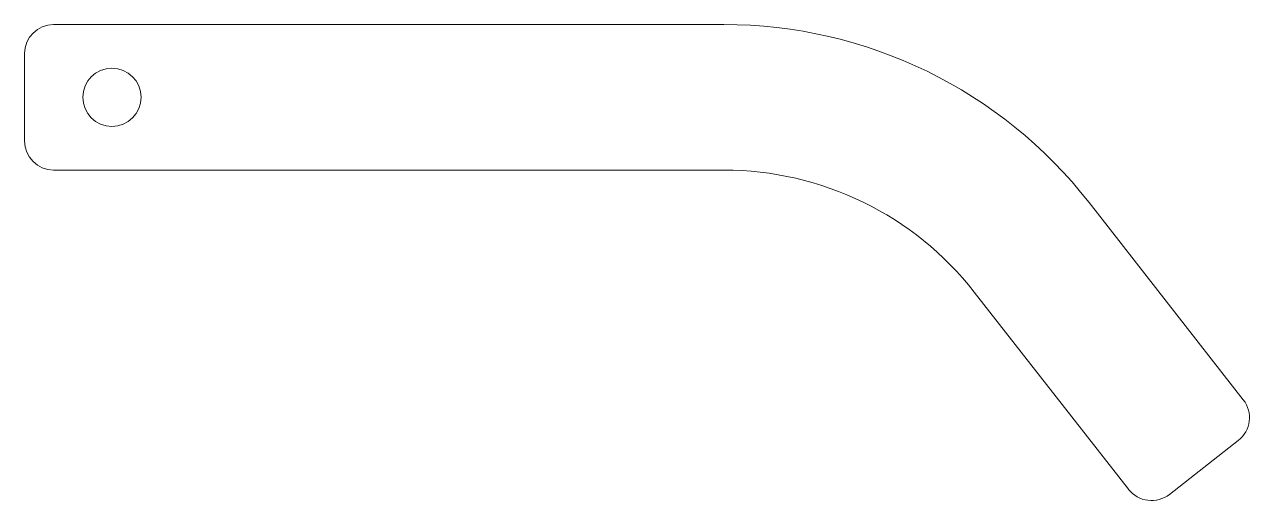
# Model space of a CAD drawing. Header units: inches. Extents: x -3 to 2.25, y -1.42 to 0.62.
import ezdxf

# ---------------------------------------------------------------- set-up
doc = ezdxf.new("R2010")
doc.units = ezdxf.units.IN
doc.header["$MEASUREMENT"] = 0

msp = doc.modelspace()

# ---------------------------------------------------------------- linework, layer by layer
at = {"color": 7, "linetype": 'Continuous', "lineweight": 15}
for p, q in [((0, 0.625), (-2.875, 0.625)), ((-3, 0.5), (-3, 0.125)), ((-2.875, 0), (0, 0)), ((2.2282, -0.9861), (1.5663, -0.1389)), ((1.0738, -0.5237), (1.7357, -1.3708)), ((1.9111, -1.3924), (2.2066, -1.1615))]:
    msp.add_line(p, q, dxfattribs=at)
msp.add_circle((-2.625, 0.3125), 0.125, dxfattribs=at)
for centre, radius, start, end in [((-2.875, 0.5), 0.125, 90, 180), ((0, -1.3627), 1.9877, 38, 90), ((-2.875, 0.125), 0.125, 180, 270), ((0, -1.3627), 1.3627, 38, 90), ((2.1297, -1.063), 0.125, 308, 38), ((1.8342, -1.2939), 0.125, 218, 308)]:
    msp.add_arc(centre, radius, start, end, dxfattribs=at)

doc.saveas('drawing.dxf')
